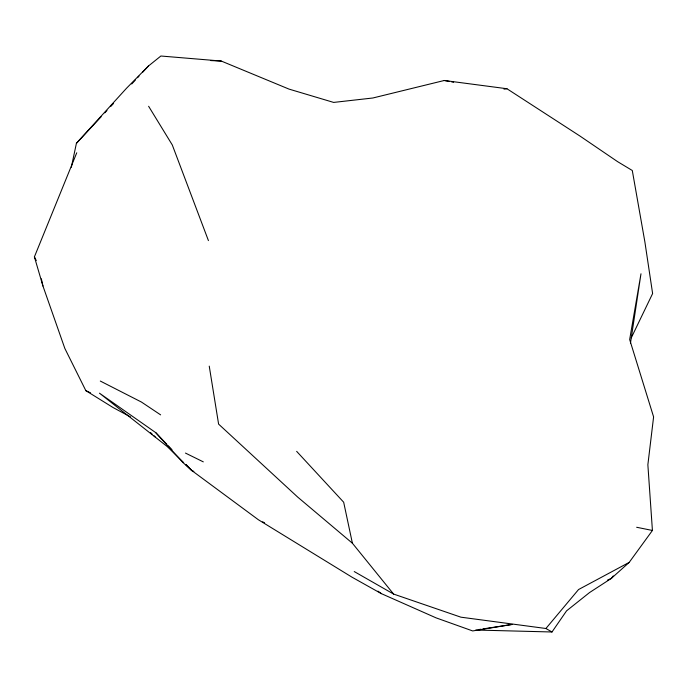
<?xml version="1.0" encoding="UTF-8"?>
<svg xmlns="http://www.w3.org/2000/svg" width="688" height="688" viewBox="0 0 688 688"><rect width="100%" height="100%" fill="white"/><g stroke="black" fill="none" stroke-linecap="round" stroke-linejoin="round"><path stroke-width="1.03" d="M630.475 343.106L640.984 273.781L629.666 339.528L653.6 416.894L647.864 464.761L652.422 530.465L629.202 562.388L611.322 578.419L589.556 592.549L566.568 610.849L551.991 631.988L475.743 630.027M71.328 167.296L76.411 143.302L126.489 88.288L148.445 66.022L160.88 56.012L221.252 61.043L289.046 89.113L333.654 102.417L372.853 97.997L444.267 80.487L506.936 88.735L579.967 136.052L617.618 161.663L632.289 170.495L644.888 241.952L652.62 293.552L631.283 337.817M130.522 416.928L112.97 407.485L85.837 390.646L64.844 348.455L42.948 286.027L34.4 256.873L76.755 152.779M613.275 575.908L611.322 578.419L607.418 580.147M354.234 571.556L393.588 594.062L460.908 617.179L545.911 628.497L578.556 589.539L629.202 562.388M76.411 143.302L101.145 116.762M104.782 112.858L106.967 110.519M110.605 106.614L113.52 103.492M131.709 83.979L135.347 80.075M137.531 77.727L138.985 76.17M142.622 72.266L148.445 66.022M478.874 629.546L480.955 629.228M483.045 628.909L512.25 624.42L472.682 630.939L436.029 617.841L381.367 593.641L352.041 577.206L258.301 519.698L191.918 470.635L182.845 462.448L155.755 432.657L99.459 393.175L167.244 446.564L183.687 462.611M503.994 89.148L506.936 88.735M210.838 60.578L221.252 61.043M444.267 80.487L449.453 81.459M451.534 81.846L453.607 82.242M636.658 527.266L652.422 530.465M185.932 464.804L191.918 470.635L193.853 471.383M85.837 390.646L90.506 392.848M185.459 453.074L203.304 461.863M100.293 381.049L141.453 402.059L160.622 414.864M262.661 521.831L264.545 522.803M545.911 628.497L551.991 631.988M377.979 591.164L381.367 593.641M393.588 594.062L352.394 543.219L297.706 497.097L218.603 424.109L209.238 366.119M150.517 432.563L152.091 434.025M153.665 435.478L155.239 436.94M155.755 432.657L166.823 444.285M168.302 445.833L171.991 449.711M186.009 464.434L191.918 470.635M296.648 451.354L343.673 502.223L352.394 543.219M148.617 106.27L172.284 144.944L208.43 240.611M34.4 256.873L36.292 260.623M41.357 278.812L42.948 286.027"/></g></svg>
